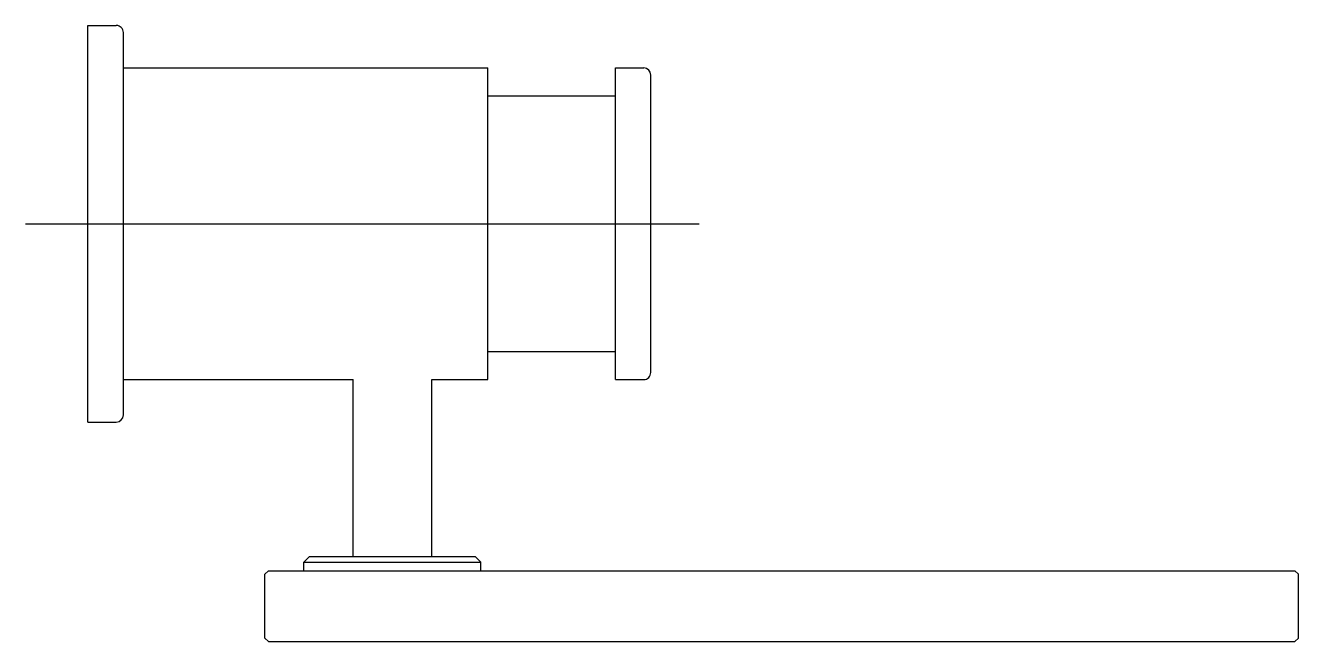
# Model space of a CAD drawing. Extents: x -1.108 to -0.928, y 616.209 to 616.296.
import ezdxf

# ---------------------------------------------------------------- set-up
doc = ezdxf.new("R2010")
doc.units = 0
doc.header["$LTSCALE"] = 0.2
doc.header["$MEASUREMENT"] = 0
doc.linetypes.add('AXES', pattern=[0.54, 0.3, -0.08, 0.08, -0.08])
doc.linetypes.add('CONTINU', pattern=[0])
doc.layers.get('0').update_dxf_attribs({"linetype": 'CONTINUOUS'})
doc.layers.add('DECA_EIXOS', color=5, linetype='AXES')

msp = doc.modelspace()

# ---------------------------------------------------------------- linework, layer by layer
at = {"linetype": 'CONTINU'}
for points in [[(-1.09893, 616.23965), (-1.09893, 616.29565)], [(-1.09893, 616.29565), (-1.09493, 616.29565)], [(-1.09393, 616.24065), (-1.09393, 616.29465)], [(-1.09393, 616.28965), (-1.04243, 616.28965)], [(-1.04243, 616.24565), (-1.04243, 616.28965)], [(-1.02443, 616.24565), (-1.02443, 616.28965)], [(-1.02443, 616.28965), (-1.02043, 616.28965)], [(-1.01943, 616.24665), (-1.01943, 616.28865)], [(-1.04243, 616.2857), (-1.02443, 616.2857)], [(-1.04243, 616.24961), (-1.02443, 616.24961)], [(-1.09393, 616.24565), (-1.06148, 616.24565)], [(-1.06148, 616.22065), (-1.06148, 616.24565)], [(-1.05038, 616.22065), (-1.05038, 616.24565)], [(-1.05038, 616.24565), (-1.04243, 616.24565)], [(-1.02443, 616.24565), (-1.02043, 616.24565)], [(-1.09893, 616.23965), (-1.09493, 616.23965)], [(-1.06843, 616.21985), (-1.06763, 616.22065)], [(-1.06763, 616.22065), (-1.04423, 616.22065)], [(-1.04423, 616.22065), (-1.04343, 616.21985)], [(-1.07393, 616.21815), (-1.07343, 616.21865)], [(-1.07343, 616.21865), (-0.92843, 616.21865)], [(-1.06843, 616.21865), (-1.06843, 616.21985)], [(-1.06843, 616.21985), (-1.04343, 616.21985)], [(-1.04343, 616.21865), (-1.04343, 616.21985)], [(-0.92843, 616.21865), (-0.92793, 616.21815)], [(-1.07393, 616.20915), (-1.07393, 616.21815)], [(-0.92793, 616.20915), (-0.92793, 616.21815)], [(-1.07393, 616.20915), (-1.07343, 616.20865)], [(-1.07343, 616.20865), (-0.92843, 616.20865)], [(-0.92843, 616.20865), (-0.92793, 616.20915)]]:
    msp.add_lwpolyline(points, dxfattribs=at)
for points in [[(-1.09393, 616.29465, 0.414414), (-1.09493, 616.29565)], [(-1.01943, 616.28865, 0.414091), (-1.02043, 616.28965)], [(-1.02043, 616.24565, 0.414292), (-1.01943, 616.24665)], [(-1.09493, 616.23965, 0.414184), (-1.09393, 616.24065)]]:
    msp.add_lwpolyline(points, format="xyb", dxfattribs=at)
at = {"layer": 'DECA_EIXOS'}
msp.add_lwpolyline([(-1.10776, 616.26765), (-1.01258, 616.26765)], dxfattribs=at)

doc.saveas('drawing.dxf')
